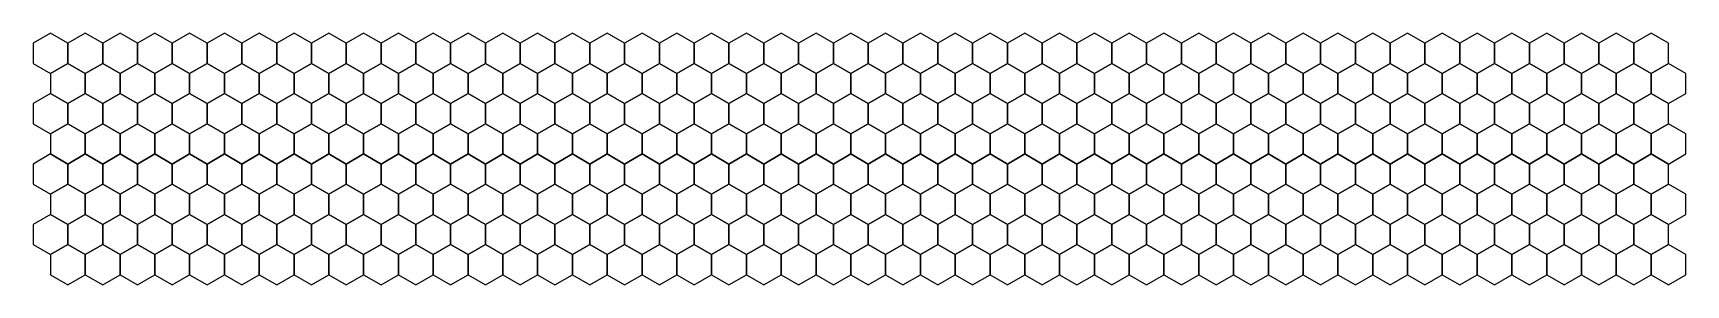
# Model space of a CAD drawing. Header units: millimetres. Extents: x -13 to 1221, y -173 to 15.
import ezdxf

# ---------------------------------------------------------------- set-up
doc = ezdxf.new("R2010")
doc.units = ezdxf.units.MM

msp = doc.modelspace()

# ---------------------------------------------------------------- linework, layer by layer
for points in [[(0, 15), (-13, 7.5), (-13, -7.5), (0, -15), (13, -7.5), (13, 7.5)], [(26, 15), (13, 7.5), (13, -7.5), (26, -15), (39, -7.5), (39, 7.5)], [(52, 15), (39, 7.5), (39, -7.5), (52, -15), (65, -7.5), (65, 7.5)], [(77.9, 15), (65, 7.5), (65, -7.5), (77.9, -15), (90.9, -7.5), (90.9, 7.5)], [(103.9, 15), (90.9, 7.5), (90.9, -7.5), (103.9, -15), (116.9, -7.5), (116.9, 7.5)], [(129.9, 15), (116.9, 7.5), (116.9, -7.5), (129.9, -15), (142.9, -7.5), (142.9, 7.5)], [(155.9, 15), (142.9, 7.5), (142.9, -7.5), (155.9, -15), (168.9, -7.5), (168.9, 7.5)], [(181.9, 15), (168.9, 7.5), (168.9, -7.5), (181.9, -15), (194.9, -7.5), (194.9, 7.5)], [(207.8, 15), (194.9, 7.5), (194.9, -7.5), (207.8, -15), (220.8, -7.5), (220.8, 7.5)], [(233.8, 15), (220.8, 7.5), (220.8, -7.5), (233.8, -15), (246.8, -7.5), (246.8, 7.5)], [(259.8, 15), (246.8, 7.5), (246.8, -7.5), (259.8, -15), (272.8, -7.5), (272.8, 7.5)], [(285.8, 15), (272.8, 7.5), (272.8, -7.5), (285.8, -15), (298.8, -7.5), (298.8, 7.5)], [(311.8, 15), (298.8, 7.5), (298.8, -7.5), (311.8, -15), (324.8, -7.5), (324.8, 7.5)], [(337.7, 15), (324.8, 7.5), (324.8, -7.5), (337.7, -15), (350.7, -7.5), (350.7, 7.5)], [(363.7, 15), (350.7, 7.5), (350.7, -7.5), (363.7, -15), (376.7, -7.5), (376.7, 7.5)], [(389.7, 15), (376.7, 7.5), (376.7, -7.5), (389.7, -15), (402.7, -7.5), (402.7, 7.5)], [(415.7, 15), (402.7, 7.5), (402.7, -7.5), (415.7, -15), (428.7, -7.5), (428.7, 7.5)], [(441.7, 15), (428.7, 7.5), (428.7, -7.5), (441.7, -15), (454.7, -7.5), (454.7, 7.5)], [(467.7, 15), (454.7, 7.5), (454.7, -7.5), (467.7, -15), (480.6, -7.5), (480.6, 7.5)], [(493.6, 15), (480.6, 7.5), (480.6, -7.5), (493.6, -15), (506.6, -7.5), (506.6, 7.5)], [(519.6, 15), (506.6, 7.5), (506.6, -7.5), (519.6, -15), (532.6, -7.5), (532.6, 7.5)], [(545.6, 15), (532.6, 7.5), (532.6, -7.5), (545.6, -15), (558.6, -7.5), (558.6, 7.5)], [(571.6, 15), (558.6, 7.5), (558.6, -7.5), (571.6, -15), (584.6, -7.5), (584.6, 7.5)], [(597.6, 15), (584.6, 7.5), (584.6, -7.5), (597.6, -15), (610.5, -7.5), (610.5, 7.5)], [(597.6, 15), (584.6, 7.5), (584.6, -7.5), (597.6, -15), (610.5, -7.5), (610.5, 7.5)], [(623.5, 15), (610.5, 7.5), (610.5, -7.5), (623.5, -15), (636.5, -7.5), (636.5, 7.5)], [(649.5, 15), (636.5, 7.5), (636.5, -7.5), (649.5, -15), (662.5, -7.5), (662.5, 7.5)], [(675.5, 15), (662.5, 7.5), (662.5, -7.5), (675.5, -15), (688.5, -7.5), (688.5, 7.5)], [(701.5, 15), (688.5, 7.5), (688.5, -7.5), (701.5, -15), (714.5, -7.5), (714.5, 7.5)], [(727.5, 15), (714.5, 7.5), (714.5, -7.5), (727.5, -15), (740.5, -7.5), (740.5, 7.5)], [(753.4, 15), (740.5, 7.5), (740.5, -7.5), (753.4, -15), (766.4, -7.5), (766.4, 7.5)], [(779.4, 15), (766.4, 7.5), (766.4, -7.5), (779.4, -15), (792.4, -7.5), (792.4, 7.5)], [(805.4, 15), (792.4, 7.5), (792.4, -7.5), (805.4, -15), (818.4, -7.5), (818.4, 7.5)], [(831.4, 15), (818.4, 7.5), (818.4, -7.5), (831.4, -15), (844.4, -7.5), (844.4, 7.5)], [(857.4, 15), (844.4, 7.5), (844.4, -7.5), (857.4, -15), (870.4, -7.5), (870.4, 7.5)], [(883.3, 15), (870.4, 7.5), (870.4, -7.5), (883.3, -15), (896.3, -7.5), (896.3, 7.5)], [(909.3, 15), (896.3, 7.5), (896.3, -7.5), (909.3, -15), (922.3, -7.5), (922.3, 7.5)], [(935.3, 15), (922.3, 7.5), (922.3, -7.5), (935.3, -15), (948.3, -7.5), (948.3, 7.5)], [(961.3, 15), (948.3, 7.5), (948.3, -7.5), (961.3, -15), (974.3, -7.5), (974.3, 7.5)], [(987.3, 15), (974.3, 7.5), (974.3, -7.5), (987.3, -15), (1000.3, -7.5), (1000.3, 7.5)], [(1013.2, 15), (1000.3, 7.5), (1000.3, -7.5), (1013.2, -15), (1026.2, -7.5), (1026.2, 7.5)], [(1039.2, 15), (1026.2, 7.5), (1026.2, -7.5), (1039.2, -15), (1052.2, -7.5), (1052.2, 7.5)], [(1065.2, 15), (1052.2, 7.5), (1052.2, -7.5), (1065.2, -15), (1078.2, -7.5), (1078.2, 7.5)], [(1091.2, 15), (1078.2, 7.5), (1078.2, -7.5), (1091.2, -15), (1104.2, -7.5), (1104.2, 7.5)], [(1117.2, 15), (1104.2, 7.5), (1104.2, -7.5), (1117.2, -15), (1130.2, -7.5), (1130.2, 7.5)], [(1143.2, 15), (1130.2, 7.5), (1130.2, -7.5), (1143.2, -15), (1156.1, -7.5), (1156.1, 7.5)], [(1169.1, 15), (1156.1, 7.5), (1156.1, -7.5), (1169.1, -15), (1182.1, -7.5), (1182.1, 7.5)], [(1195.1, 15), (1182.1, 7.5), (1182.1, -7.5), (1195.1, -15), (1208.1, -7.5), (1208.1, 7.5)], [(13, -7.5), (0, -15), (0, -30), (13, -37.5), (26, -30), (26, -15)], [(39, -7.5), (26, -15), (26, -30), (39, -37.5), (52, -30), (52, -15)], [(65, -7.5), (52, -15), (52, -30), (65, -37.5), (77.9, -30), (77.9, -15)], [(90.9, -7.5), (77.9, -15), (77.9, -30), (90.9, -37.5), (103.9, -30), (103.9, -15)], [(116.9, -7.5), (103.9, -15), (103.9, -30), (116.9, -37.5), (129.9, -30), (129.9, -15)], [(142.9, -7.5), (129.9, -15), (129.9, -30), (142.9, -37.5), (155.9, -30), (155.9, -15)], [(168.9, -7.5), (155.9, -15), (155.9, -30), (168.9, -37.5), (181.9, -30), (181.9, -15)], [(194.9, -7.5), (181.9, -15), (181.9, -30), (194.9, -37.5), (207.8, -30), (207.8, -15)], [(220.8, -7.5), (207.8, -15), (207.8, -30), (220.8, -37.5), (233.8, -30), (233.8, -15)], [(246.8, -7.5), (233.8, -15), (233.8, -30), (246.8, -37.5), (259.8, -30), (259.8, -15)], [(272.8, -7.5), (259.8, -15), (259.8, -30), (272.8, -37.5), (285.8, -30), (285.8, -15)], [(298.8, -7.5), (285.8, -15), (285.8, -30), (298.8, -37.5), (311.8, -30), (311.8, -15)], [(324.8, -7.5), (311.8, -15), (311.8, -30), (324.8, -37.5), (337.7, -30), (337.7, -15)], [(350.7, -7.5), (337.7, -15), (337.7, -30), (350.7, -37.5), (363.7, -30), (363.7, -15)], [(376.7, -7.5), (363.7, -15), (363.7, -30), (376.7, -37.5), (389.7, -30), (389.7, -15)], [(402.7, -7.5), (389.7, -15), (389.7, -30), (402.7, -37.5), (415.7, -30), (415.7, -15)], [(428.7, -7.5), (415.7, -15), (415.7, -30), (428.7, -37.5), (441.7, -30), (441.7, -15)], [(454.7, -7.5), (441.7, -15), (441.7, -30), (454.7, -37.5), (467.7, -30), (467.7, -15)], [(480.6, -7.5), (467.7, -15), (467.7, -30), (480.6, -37.5), (493.6, -30), (493.6, -15)], [(506.6, -7.5), (493.6, -15), (493.6, -30), (506.6, -37.5), (519.6, -30), (519.6, -15)], [(532.6, -7.5), (519.6, -15), (519.6, -30), (532.6, -37.5), (545.6, -30), (545.6, -15)], [(558.6, -7.5), (545.6, -15), (545.6, -30), (558.6, -37.5), (571.6, -30), (571.6, -15)], [(584.6, -7.5), (571.6, -15), (571.6, -30), (584.6, -37.5), (597.6, -30), (597.6, -15)], [(610.5, -7.5), (597.6, -15), (597.6, -30), (610.5, -37.5), (623.5, -30), (623.5, -15)], [(610.5, -7.5), (597.6, -15), (597.6, -30), (610.5, -37.5), (623.5, -30), (623.5, -15)], [(636.5, -7.5), (623.5, -15), (623.5, -30), (636.5, -37.5), (649.5, -30), (649.5, -15)], [(662.5, -7.5), (649.5, -15), (649.5, -30), (662.5, -37.5), (675.5, -30), (675.5, -15)], [(688.5, -7.5), (675.5, -15), (675.5, -30), (688.5, -37.5), (701.5, -30), (701.5, -15)], [(714.5, -7.5), (701.5, -15), (701.5, -30), (714.5, -37.5), (727.5, -30), (727.5, -15)], [(740.5, -7.5), (727.5, -15), (727.5, -30), (740.5, -37.5), (753.4, -30), (753.4, -15)], [(766.4, -7.5), (753.4, -15), (753.4, -30), (766.4, -37.5), (779.4, -30), (779.4, -15)], [(792.4, -7.5), (779.4, -15), (779.4, -30), (792.4, -37.5), (805.4, -30), (805.4, -15)], [(818.4, -7.5), (805.4, -15), (805.4, -30), (818.4, -37.5), (831.4, -30), (831.4, -15)], [(844.4, -7.5), (831.4, -15), (831.4, -30), (844.4, -37.5), (857.4, -30), (857.4, -15)], [(870.4, -7.5), (857.4, -15), (857.4, -30), (870.4, -37.5), (883.3, -30), (883.3, -15)], [(896.3, -7.5), (883.3, -15), (883.3, -30), (896.3, -37.5), (909.3, -30), (909.3, -15)], [(922.3, -7.5), (909.3, -15), (909.3, -30), (922.3, -37.5), (935.3, -30), (935.3, -15)], [(948.3, -7.5), (935.3, -15), (935.3, -30), (948.3, -37.5), (961.3, -30), (961.3, -15)], [(974.3, -7.5), (961.3, -15), (961.3, -30), (974.3, -37.5), (987.3, -30), (987.3, -15)], [(1000.3, -7.5), (987.3, -15), (987.3, -30), (1000.3, -37.5), (1013.2, -30), (1013.2, -15)], [(1026.2, -7.5), (1013.2, -15), (1013.2, -30), (1026.2, -37.5), (1039.2, -30), (1039.2, -15)], [(1052.2, -7.5), (1039.2, -15), (1039.2, -30), (1052.2, -37.5), (1065.2, -30), (1065.2, -15)], [(1078.2, -7.5), (1065.2, -15), (1065.2, -30), (1078.2, -37.5), (1091.2, -30), (1091.2, -15)], [(1104.2, -7.5), (1091.2, -15), (1091.2, -30), (1104.2, -37.5), (1117.2, -30), (1117.2, -15)], [(1130.2, -7.5), (1117.2, -15), (1117.2, -30), (1130.2, -37.5), (1143.2, -30), (1143.2, -15)], [(1156.1, -7.5), (1143.2, -15), (1143.2, -30), (1156.1, -37.5), (1169.1, -30), (1169.1, -15)], [(1182.1, -7.5), (1169.1, -15), (1169.1, -30), (1182.1, -37.5), (1195.1, -30), (1195.1, -15)], [(1208.1, -7.5), (1195.1, -15), (1195.1, -30), (1208.1, -37.5), (1221.1, -30), (1221.1, -15)], [(0, -30), (-13, -37.5), (-13, -52.5), (0, -60), (13, -52.5), (13, -37.5)], [(26, -30), (13, -37.5), (13, -52.5), (26, -60), (39, -52.5), (39, -37.5)], [(52, -30), (39, -37.5), (39, -52.5), (52, -60), (65, -52.5), (65, -37.5)], [(77.9, -30), (65, -37.5), (65, -52.5), (77.9, -60), (90.9, -52.5), (90.9, -37.5)], [(103.9, -30), (90.9, -37.5), (90.9, -52.5), (103.9, -60), (116.9, -52.5), (116.9, -37.5)], [(129.9, -30), (116.9, -37.5), (116.9, -52.5), (129.9, -60), (142.9, -52.5), (142.9, -37.5)], [(155.9, -30), (142.9, -37.5), (142.9, -52.5), (155.9, -60), (168.9, -52.5), (168.9, -37.5)], [(181.9, -30), (168.9, -37.5), (168.9, -52.5), (181.9, -60), (194.9, -52.5), (194.9, -37.5)], [(207.8, -30), (194.9, -37.5), (194.9, -52.5), (207.8, -60), (220.8, -52.5), (220.8, -37.5)], [(233.8, -30), (220.8, -37.5), (220.8, -52.5), (233.8, -60), (246.8, -52.5), (246.8, -37.5)], [(259.8, -30), (246.8, -37.5), (246.8, -52.5), (259.8, -60), (272.8, -52.5), (272.8, -37.5)], [(285.8, -30), (272.8, -37.5), (272.8, -52.5), (285.8, -60), (298.8, -52.5), (298.8, -37.5)], [(311.8, -30), (298.8, -37.5), (298.8, -52.5), (311.8, -60), (324.8, -52.5), (324.8, -37.5)], [(337.7, -30), (324.8, -37.5), (324.8, -52.5), (337.7, -60), (350.7, -52.5), (350.7, -37.5)], [(363.7, -30), (350.7, -37.5), (350.7, -52.5), (363.7, -60), (376.7, -52.5), (376.7, -37.5)], [(389.7, -30), (376.7, -37.5), (376.7, -52.5), (389.7, -60), (402.7, -52.5), (402.7, -37.5)], [(415.7, -30), (402.7, -37.5), (402.7, -52.5), (415.7, -60), (428.7, -52.5), (428.7, -37.5)], [(441.7, -30), (428.7, -37.5), (428.7, -52.5), (441.7, -60), (454.7, -52.5), (454.7, -37.5)], [(467.7, -30), (454.7, -37.5), (454.7, -52.5), (467.7, -60), (480.6, -52.5), (480.6, -37.5)], [(493.6, -30), (480.6, -37.5), (480.6, -52.5), (493.6, -60), (506.6, -52.5), (506.6, -37.5)], [(519.6, -30), (506.6, -37.5), (506.6, -52.5), (519.6, -60), (532.6, -52.5), (532.6, -37.5)], [(545.6, -30), (532.6, -37.5), (532.6, -52.5), (545.6, -60), (558.6, -52.5), (558.6, -37.5)], [(571.6, -30), (558.6, -37.5), (558.6, -52.5), (571.6, -60), (584.6, -52.5), (584.6, -37.5)], [(597.6, -30), (584.6, -37.5), (584.6, -52.5), (597.6, -60), (610.5, -52.5), (610.5, -37.5)], [(597.6, -30), (584.6, -37.5), (584.6, -52.5), (597.6, -60), (610.5, -52.5), (610.5, -37.5)], [(623.5, -30), (610.5, -37.5), (610.5, -52.5), (623.5, -60), (636.5, -52.5), (636.5, -37.5)], [(649.5, -30), (636.5, -37.5), (636.5, -52.5), (649.5, -60), (662.5, -52.5), (662.5, -37.5)], [(675.5, -30), (662.5, -37.5), (662.5, -52.5), (675.5, -60), (688.5, -52.5), (688.5, -37.5)], [(701.5, -30), (688.5, -37.5), (688.5, -52.5), (701.5, -60), (714.5, -52.5), (714.5, -37.5)], [(727.5, -30), (714.5, -37.5), (714.5, -52.5), (727.5, -60), (740.5, -52.5), (740.5, -37.5)], [(753.4, -30), (740.5, -37.5), (740.5, -52.5), (753.4, -60), (766.4, -52.5), (766.4, -37.5)], [(779.4, -30), (766.4, -37.5), (766.4, -52.5), (779.4, -60), (792.4, -52.5), (792.4, -37.5)], [(805.4, -30), (792.4, -37.5), (792.4, -52.5), (805.4, -60), (818.4, -52.5), (818.4, -37.5)], [(831.4, -30), (818.4, -37.5), (818.4, -52.5), (831.4, -60), (844.4, -52.5), (844.4, -37.5)], [(857.4, -30), (844.4, -37.5), (844.4, -52.5), (857.4, -60), (870.4, -52.5), (870.4, -37.5)], [(883.3, -30), (870.4, -37.5), (870.4, -52.5), (883.3, -60), (896.3, -52.5), (896.3, -37.5)], [(909.3, -30), (896.3, -37.5), (896.3, -52.5), (909.3, -60), (922.3, -52.5), (922.3, -37.5)], [(935.3, -30), (922.3, -37.5), (922.3, -52.5), (935.3, -60), (948.3, -52.5), (948.3, -37.5)], [(961.3, -30), (948.3, -37.5), (948.3, -52.5), (961.3, -60), (974.3, -52.5), (974.3, -37.5)], [(987.3, -30), (974.3, -37.5), (974.3, -52.5), (987.3, -60), (1000.3, -52.5), (1000.3, -37.5)], [(1013.2, -30), (1000.3, -37.5), (1000.3, -52.5), (1013.2, -60), (1026.2, -52.5), (1026.2, -37.5)], [(1039.2, -30), (1026.2, -37.5), (1026.2, -52.5), (1039.2, -60), (1052.2, -52.5), (1052.2, -37.5)], [(1065.2, -30), (1052.2, -37.5), (1052.2, -52.5), (1065.2, -60), (1078.2, -52.5), (1078.2, -37.5)], [(1091.2, -30), (1078.2, -37.5), (1078.2, -52.5), (1091.2, -60), (1104.2, -52.5), (1104.2, -37.5)], [(1117.2, -30), (1104.2, -37.5), (1104.2, -52.5), (1117.2, -60), (1130.2, -52.5), (1130.2, -37.5)], [(1143.2, -30), (1130.2, -37.5), (1130.2, -52.5), (1143.2, -60), (1156.1, -52.5), (1156.1, -37.5)], [(1169.1, -30), (1156.1, -37.5), (1156.1, -52.5), (1169.1, -60), (1182.1, -52.5), (1182.1, -37.5)], [(1195.1, -30), (1182.1, -37.5), (1182.1, -52.5), (1195.1, -60), (1208.1, -52.5), (1208.1, -37.5)], [(13, -52.5), (0, -60), (0, -75), (13, -82.5), (26, -75), (26, -60)], [(39, -52.5), (26, -60), (26, -75), (39, -82.5), (52, -75), (52, -60)], [(65, -52.5), (52, -60), (52, -75), (65, -82.5), (77.9, -75), (77.9, -60)], [(90.9, -52.5), (77.9, -60), (77.9, -75), (90.9, -82.5), (103.9, -75), (103.9, -60)], [(116.9, -52.5), (103.9, -60), (103.9, -75), (116.9, -82.5), (129.9, -75), (129.9, -60)], [(142.9, -52.5), (129.9, -60), (129.9, -75), (142.9, -82.5), (155.9, -75), (155.9, -60)], [(168.9, -52.5), (155.9, -60), (155.9, -75), (168.9, -82.5), (181.9, -75), (181.9, -60)], [(194.9, -52.5), (181.9, -60), (181.9, -75), (194.9, -82.5), (207.8, -75), (207.8, -60)], [(220.8, -52.5), (207.8, -60), (207.8, -75), (220.8, -82.5), (233.8, -75), (233.8, -60)], [(246.8, -52.5), (233.8, -60), (233.8, -75), (246.8, -82.5), (259.8, -75), (259.8, -60)], [(272.8, -52.5), (259.8, -60), (259.8, -75), (272.8, -82.5), (285.8, -75), (285.8, -60)], [(298.8, -52.5), (285.8, -60), (285.8, -75), (298.8, -82.5), (311.8, -75), (311.8, -60)], [(324.8, -52.5), (311.8, -60), (311.8, -75), (324.8, -82.5), (337.7, -75), (337.7, -60)], [(350.7, -52.5), (337.7, -60), (337.7, -75), (350.7, -82.5), (363.7, -75), (363.7, -60)], [(376.7, -52.5), (363.7, -60), (363.7, -75), (376.7, -82.5), (389.7, -75), (389.7, -60)], [(402.7, -52.5), (389.7, -60), (389.7, -75), (402.7, -82.5), (415.7, -75), (415.7, -60)], [(428.7, -52.5), (415.7, -60), (415.7, -75), (428.7, -82.5), (441.7, -75), (441.7, -60)], [(454.7, -52.5), (441.7, -60), (441.7, -75), (454.7, -82.5), (467.7, -75), (467.7, -60)], [(480.6, -52.5), (467.7, -60), (467.7, -75), (480.6, -82.5), (493.6, -75), (493.6, -60)], [(506.6, -52.5), (493.6, -60), (493.6, -75), (506.6, -82.5), (519.6, -75), (519.6, -60)], [(532.6, -52.5), (519.6, -60), (519.6, -75), (532.6, -82.5), (545.6, -75), (545.6, -60)], [(558.6, -52.5), (545.6, -60), (545.6, -75), (558.6, -82.5), (571.6, -75), (571.6, -60)], [(584.6, -52.5), (571.6, -60), (571.6, -75), (584.6, -82.5), (597.6, -75), (597.6, -60)], [(610.5, -52.5), (597.6, -60), (597.6, -75), (610.5, -82.5), (623.5, -75), (623.5, -60)], [(610.5, -52.5), (597.6, -60), (597.6, -75), (610.5, -82.5), (623.5, -75), (623.5, -60)], [(636.5, -52.5), (623.5, -60), (623.5, -75), (636.5, -82.5), (649.5, -75), (649.5, -60)], [(662.5, -52.5), (649.5, -60), (649.5, -75), (662.5, -82.5), (675.5, -75), (675.5, -60)], [(688.5, -52.5), (675.5, -60), (675.5, -75), (688.5, -82.5), (701.5, -75), (701.5, -60)], [(714.5, -52.5), (701.5, -60), (701.5, -75), (714.5, -82.5), (727.5, -75), (727.5, -60)], [(740.5, -52.5), (727.5, -60), (727.5, -75), (740.5, -82.5), (753.4, -75), (753.4, -60)], [(766.4, -52.5), (753.4, -60), (753.4, -75), (766.4, -82.5), (779.4, -75), (779.4, -60)], [(792.4, -52.5), (779.4, -60), (779.4, -75), (792.4, -82.5), (805.4, -75), (805.4, -60)], [(818.4, -52.5), (805.4, -60), (805.4, -75), (818.4, -82.5), (831.4, -75), (831.4, -60)], [(844.4, -52.5), (831.4, -60), (831.4, -75), (844.4, -82.5), (857.4, -75), (857.4, -60)], [(870.4, -52.5), (857.4, -60), (857.4, -75), (870.4, -82.5), (883.3, -75), (883.3, -60)], [(896.3, -52.5), (883.3, -60), (883.3, -75), (896.3, -82.5), (909.3, -75), (909.3, -60)], [(922.3, -52.5), (909.3, -60), (909.3, -75), (922.3, -82.5), (935.3, -75), (935.3, -60)], [(948.3, -52.5), (935.3, -60), (935.3, -75), (948.3, -82.5), (961.3, -75), (961.3, -60)], [(974.3, -52.5), (961.3, -60), (961.3, -75), (974.3, -82.5), (987.3, -75), (987.3, -60)], [(1000.3, -52.5), (987.3, -60), (987.3, -75), (1000.3, -82.5), (1013.2, -75), (1013.2, -60)], [(1026.2, -52.5), (1013.2, -60), (1013.2, -75), (1026.2, -82.5), (1039.2, -75), (1039.2, -60)], [(1052.2, -52.5), (1039.2, -60), (1039.2, -75), (1052.2, -82.5), (1065.2, -75), (1065.2, -60)], [(1078.2, -52.5), (1065.2, -60), (1065.2, -75), (1078.2, -82.5), (1091.2, -75), (1091.2, -60)], [(1104.2, -52.5), (1091.2, -60), (1091.2, -75), (1104.2, -82.5), (1117.2, -75), (1117.2, -60)], [(1130.2, -52.5), (1117.2, -60), (1117.2, -75), (1130.2, -82.5), (1143.2, -75), (1143.2, -60)], [(1156.1, -52.5), (1143.2, -60), (1143.2, -75), (1156.1, -82.5), (1169.1, -75), (1169.1, -60)], [(1182.1, -52.5), (1169.1, -60), (1169.1, -75), (1182.1, -82.5), (1195.1, -75), (1195.1, -60)], [(1208.1, -52.5), (1195.1, -60), (1195.1, -75), (1208.1, -82.5), (1221.1, -75), (1221.1, -60)], [(0, -75), (-13, -82.5), (-13, -97.5), (0, -105), (13, -97.5), (13, -82.5)], [(26, -75), (13, -82.5), (13, -97.5), (26, -105), (39, -97.5), (39, -82.5)], [(52, -75), (39, -82.5), (39, -97.5), (52, -105), (65, -97.5), (65, -82.5)], [(77.9, -75), (65, -82.5), (65, -97.5), (77.9, -105), (90.9, -97.5), (90.9, -82.5)], [(103.9, -75), (90.9, -82.5), (90.9, -97.5), (103.9, -105), (116.9, -97.5), (116.9, -82.5)], [(129.9, -75), (116.9, -82.5), (116.9, -97.5), (129.9, -105), (142.9, -97.5), (142.9, -82.5)], [(155.9, -75), (142.9, -82.5), (142.9, -97.5), (155.9, -105), (168.9, -97.5), (168.9, -82.5)], [(181.9, -75), (168.9, -82.5), (168.9, -97.5), (181.9, -105), (194.9, -97.5), (194.9, -82.5)], [(207.8, -75), (194.9, -82.5), (194.9, -97.5), (207.8, -105), (220.8, -97.5), (220.8, -82.5)], [(233.8, -75), (220.8, -82.5), (220.8, -97.5), (233.8, -105), (246.8, -97.5), (246.8, -82.5)], [(259.8, -75), (246.8, -82.5), (246.8, -97.5), (259.8, -105), (272.8, -97.5), (272.8, -82.5)], [(285.8, -75), (272.8, -82.5), (272.8, -97.5), (285.8, -105), (298.8, -97.5), (298.8, -82.5)], [(311.8, -75), (298.8, -82.5), (298.8, -97.5), (311.8, -105), (324.8, -97.5), (324.8, -82.5)], [(337.7, -75), (324.8, -82.5), (324.8, -97.5), (337.7, -105), (350.7, -97.5), (350.7, -82.5)], [(363.7, -75), (350.7, -82.5), (350.7, -97.5), (363.7, -105), (376.7, -97.5), (376.7, -82.5)], [(389.7, -75), (376.7, -82.5), (376.7, -97.5), (389.7, -105), (402.7, -97.5), (402.7, -82.5)], [(415.7, -75), (402.7, -82.5), (402.7, -97.5), (415.7, -105), (428.7, -97.5), (428.7, -82.5)], [(441.7, -75), (428.7, -82.5), (428.7, -97.5), (441.7, -105), (454.7, -97.5), (454.7, -82.5)], [(467.7, -75), (454.7, -82.5), (454.7, -97.5), (467.7, -105), (480.6, -97.5), (480.6, -82.5)], [(493.6, -75), (480.6, -82.5), (480.6, -97.5), (493.6, -105), (506.6, -97.5), (506.6, -82.5)], [(519.6, -75), (506.6, -82.5), (506.6, -97.5), (519.6, -105), (532.6, -97.5), (532.6, -82.5)], [(545.6, -75), (532.6, -82.5), (532.6, -97.5), (545.6, -105), (558.6, -97.5), (558.6, -82.5)], [(571.6, -75), (558.6, -82.5), (558.6, -97.5), (571.6, -105), (584.6, -97.5), (584.6, -82.5)], [(597.6, -75), (584.6, -82.5), (584.6, -97.5), (597.6, -105), (610.5, -97.5), (610.5, -82.5)], [(597.6, -75), (584.6, -82.5), (584.6, -97.5), (597.6, -105), (610.5, -97.5), (610.5, -82.5)], [(623.5, -75), (610.5, -82.5), (610.5, -97.5), (623.5, -105), (636.5, -97.5), (636.5, -82.5)], [(649.5, -75), (636.5, -82.5), (636.5, -97.5), (649.5, -105), (662.5, -97.5), (662.5, -82.5)], [(675.5, -75), (662.5, -82.5), (662.5, -97.5), (675.5, -105), (688.5, -97.5), (688.5, -82.5)], [(701.5, -75), (688.5, -82.5), (688.5, -97.5), (701.5, -105), (714.5, -97.5), (714.5, -82.5)], [(727.5, -75), (714.5, -82.5), (714.5, -97.5), (727.5, -105), (740.5, -97.5), (740.5, -82.5)], [(753.4, -75), (740.5, -82.5), (740.5, -97.5), (753.4, -105), (766.4, -97.5), (766.4, -82.5)], [(779.4, -75), (766.4, -82.5), (766.4, -97.5), (779.4, -105), (792.4, -97.5), (792.4, -82.5)], [(805.4, -75), (792.4, -82.5), (792.4, -97.5), (805.4, -105), (818.4, -97.5), (818.4, -82.5)], [(831.4, -75), (818.4, -82.5), (818.4, -97.5), (831.4, -105), (844.4, -97.5), (844.4, -82.5)], [(857.4, -75), (844.4, -82.5), (844.4, -97.5), (857.4, -105), (870.4, -97.5), (870.4, -82.5)], [(883.3, -75), (870.4, -82.5), (870.4, -97.5), (883.3, -105), (896.3, -97.5), (896.3, -82.5)], [(909.3, -75), (896.3, -82.5), (896.3, -97.5), (909.3, -105), (922.3, -97.5), (922.3, -82.5)], [(935.3, -75), (922.3, -82.5), (922.3, -97.5), (935.3, -105), (948.3, -97.5), (948.3, -82.5)], [(961.3, -75), (948.3, -82.5), (948.3, -97.5), (961.3, -105), (974.3, -97.5), (974.3, -82.5)], [(987.3, -75), (974.3, -82.5), (974.3, -97.5), (987.3, -105), (1000.3, -97.5), (1000.3, -82.5)], [(1013.2, -75), (1000.3, -82.5), (1000.3, -97.5), (1013.2, -105), (1026.2, -97.5), (1026.2, -82.5)], [(1039.2, -75), (1026.2, -82.5), (1026.2, -97.5), (1039.2, -105), (1052.2, -97.5), (1052.2, -82.5)], [(1065.2, -75), (1052.2, -82.5), (1052.2, -97.5), (1065.2, -105), (1078.2, -97.5), (1078.2, -82.5)], [(1091.2, -75), (1078.2, -82.5), (1078.2, -97.5), (1091.2, -105), (1104.2, -97.5), (1104.2, -82.5)], [(1117.2, -75), (1104.2, -82.5), (1104.2, -97.5), (1117.2, -105), (1130.2, -97.5), (1130.2, -82.5)], [(1143.2, -75), (1130.2, -82.5), (1130.2, -97.5), (1143.2, -105), (1156.1, -97.5), (1156.1, -82.5)], [(1169.1, -75), (1156.1, -82.5), (1156.1, -97.5), (1169.1, -105), (1182.1, -97.5), (1182.1, -82.5)], [(1195.1, -75), (1182.1, -82.5), (1182.1, -97.5), (1195.1, -105), (1208.1, -97.5), (1208.1, -82.5)], [(13, -97.5), (0, -105), (0, -120), (13, -127.5), (26, -120), (26, -105)], [(39, -97.5), (26, -105), (26, -120), (39, -127.5), (52, -120), (52, -105)], [(65, -97.5), (52, -105), (52, -120), (65, -127.5), (77.9, -120), (77.9, -105)], [(90.9, -97.5), (77.9, -105), (77.9, -120), (90.9, -127.5), (103.9, -120), (103.9, -105)], [(116.9, -97.5), (103.9, -105), (103.9, -120), (116.9, -127.5), (129.9, -120), (129.9, -105)], [(142.9, -97.5), (129.9, -105), (129.9, -120), (142.9, -127.5), (155.9, -120), (155.9, -105)], [(168.9, -97.5), (155.9, -105), (155.9, -120), (168.9, -127.5), (181.9, -120), (181.9, -105)], [(194.9, -97.5), (181.9, -105), (181.9, -120), (194.9, -127.5), (207.8, -120), (207.8, -105)], [(220.8, -97.5), (207.8, -105), (207.8, -120), (220.8, -127.5), (233.8, -120), (233.8, -105)], [(246.8, -97.5), (233.8, -105), (233.8, -120), (246.8, -127.5), (259.8, -120), (259.8, -105)], [(272.8, -97.5), (259.8, -105), (259.8, -120), (272.8, -127.5), (285.8, -120), (285.8, -105)], [(298.8, -97.5), (285.8, -105), (285.8, -120), (298.8, -127.5), (311.8, -120), (311.8, -105)], [(324.8, -97.5), (311.8, -105), (311.8, -120), (324.8, -127.5), (337.7, -120), (337.7, -105)], [(350.7, -97.5), (337.7, -105), (337.7, -120), (350.7, -127.5), (363.7, -120), (363.7, -105)], [(376.7, -97.5), (363.7, -105), (363.7, -120), (376.7, -127.5), (389.7, -120), (389.7, -105)], [(402.7, -97.5), (389.7, -105), (389.7, -120), (402.7, -127.5), (415.7, -120), (415.7, -105)], [(428.7, -97.5), (415.7, -105), (415.7, -120), (428.7, -127.5), (441.7, -120), (441.7, -105)], [(454.7, -97.5), (441.7, -105), (441.7, -120), (454.7, -127.5), (467.7, -120), (467.7, -105)], [(480.6, -97.5), (467.7, -105), (467.7, -120), (480.6, -127.5), (493.6, -120), (493.6, -105)], [(506.6, -97.5), (493.6, -105), (493.6, -120), (506.6, -127.5), (519.6, -120), (519.6, -105)], [(532.6, -97.5), (519.6, -105), (519.6, -120), (532.6, -127.5), (545.6, -120), (545.6, -105)], [(558.6, -97.5), (545.6, -105), (545.6, -120), (558.6, -127.5), (571.6, -120), (571.6, -105)], [(584.6, -97.5), (571.6, -105), (571.6, -120), (584.6, -127.5), (597.6, -120), (597.6, -105)], [(610.5, -97.5), (597.6, -105), (597.6, -120), (610.5, -127.5), (623.5, -120), (623.5, -105)], [(610.5, -97.5), (597.6, -105), (597.6, -120), (610.5, -127.5), (623.5, -120), (623.5, -105)], [(636.5, -97.5), (623.5, -105), (623.5, -120), (636.5, -127.5), (649.5, -120), (649.5, -105)], [(662.5, -97.5), (649.5, -105), (649.5, -120), (662.5, -127.5), (675.5, -120), (675.5, -105)], [(688.5, -97.5), (675.5, -105), (675.5, -120), (688.5, -127.5), (701.5, -120), (701.5, -105)], [(714.5, -97.5), (701.5, -105), (701.5, -120), (714.5, -127.5), (727.5, -120), (727.5, -105)], [(740.5, -97.5), (727.5, -105), (727.5, -120), (740.5, -127.5), (753.4, -120), (753.4, -105)], [(766.4, -97.5), (753.4, -105), (753.4, -120), (766.4, -127.5), (779.4, -120), (779.4, -105)], [(792.4, -97.5), (779.4, -105), (779.4, -120), (792.4, -127.5), (805.4, -120), (805.4, -105)], [(818.4, -97.5), (805.4, -105), (805.4, -120), (818.4, -127.5), (831.4, -120), (831.4, -105)], [(844.4, -97.5), (831.4, -105), (831.4, -120), (844.4, -127.5), (857.4, -120), (857.4, -105)], [(870.4, -97.5), (857.4, -105), (857.4, -120), (870.4, -127.5), (883.3, -120), (883.3, -105)], [(896.3, -97.5), (883.3, -105), (883.3, -120), (896.3, -127.5), (909.3, -120), (909.3, -105)], [(922.3, -97.5), (909.3, -105), (909.3, -120), (922.3, -127.5), (935.3, -120), (935.3, -105)], [(948.3, -97.5), (935.3, -105), (935.3, -120), (948.3, -127.5), (961.3, -120), (961.3, -105)], [(974.3, -97.5), (961.3, -105), (961.3, -120), (974.3, -127.5), (987.3, -120), (987.3, -105)], [(1000.3, -97.5), (987.3, -105), (987.3, -120), (1000.3, -127.5), (1013.2, -120), (1013.2, -105)], [(1026.2, -97.5), (1013.2, -105), (1013.2, -120), (1026.2, -127.5), (1039.2, -120), (1039.2, -105)], [(1052.2, -97.5), (1039.2, -105), (1039.2, -120), (1052.2, -127.5), (1065.2, -120), (1065.2, -105)], [(1078.2, -97.5), (1065.2, -105), (1065.2, -120), (1078.2, -127.5), (1091.2, -120), (1091.2, -105)], [(1104.2, -97.5), (1091.2, -105), (1091.2, -120), (1104.2, -127.5), (1117.2, -120), (1117.2, -105)], [(1130.2, -97.5), (1117.2, -105), (1117.2, -120), (1130.2, -127.5), (1143.2, -120), (1143.2, -105)], [(1156.1, -97.5), (1143.2, -105), (1143.2, -120), (1156.1, -127.5), (1169.1, -120), (1169.1, -105)], [(1182.1, -97.5), (1169.1, -105), (1169.1, -120), (1182.1, -127.5), (1195.1, -120), (1195.1, -105)], [(1208.1, -97.5), (1195.1, -105), (1195.1, -120), (1208.1, -127.5), (1221.1, -120), (1221.1, -105)], [(0, -120), (-13, -127.5), (-13, -142.5), (0, -150), (13, -142.5), (13, -127.5)], [(26, -120), (13, -127.5), (13, -142.5), (26, -150), (39, -142.5), (39, -127.5)], [(52, -120), (39, -127.5), (39, -142.5), (52, -150), (65, -142.5), (65, -127.5)], [(77.9, -120), (65, -127.5), (65, -142.5), (77.9, -150), (90.9, -142.5), (90.9, -127.5)], [(103.9, -120), (90.9, -127.5), (90.9, -142.5), (103.9, -150), (116.9, -142.5), (116.9, -127.5)], [(129.9, -120), (116.9, -127.5), (116.9, -142.5), (129.9, -150), (142.9, -142.5), (142.9, -127.5)], [(155.9, -120), (142.9, -127.5), (142.9, -142.5), (155.9, -150), (168.9, -142.5), (168.9, -127.5)], [(181.9, -120), (168.9, -127.5), (168.9, -142.5), (181.9, -150), (194.9, -142.5), (194.9, -127.5)], [(207.8, -120), (194.9, -127.5), (194.9, -142.5), (207.8, -150), (220.8, -142.5), (220.8, -127.5)], [(233.8, -120), (220.8, -127.5), (220.8, -142.5), (233.8, -150), (246.8, -142.5), (246.8, -127.5)], [(259.8, -120), (246.8, -127.5), (246.8, -142.5), (259.8, -150), (272.8, -142.5), (272.8, -127.5)], [(285.8, -120), (272.8, -127.5), (272.8, -142.5), (285.8, -150), (298.8, -142.5), (298.8, -127.5)], [(311.8, -120), (298.8, -127.5), (298.8, -142.5), (311.8, -150), (324.8, -142.5), (324.8, -127.5)], [(337.7, -120), (324.8, -127.5), (324.8, -142.5), (337.7, -150), (350.7, -142.5), (350.7, -127.5)], [(363.7, -120), (350.7, -127.5), (350.7, -142.5), (363.7, -150), (376.7, -142.5), (376.7, -127.5)], [(389.7, -120), (376.7, -127.5), (376.7, -142.5), (389.7, -150), (402.7, -142.5), (402.7, -127.5)], [(415.7, -120), (402.7, -127.5), (402.7, -142.5), (415.7, -150), (428.7, -142.5), (428.7, -127.5)], [(441.7, -120), (428.7, -127.5), (428.7, -142.5), (441.7, -150), (454.7, -142.5), (454.7, -127.5)], [(467.7, -120), (454.7, -127.5), (454.7, -142.5), (467.7, -150), (480.6, -142.5), (480.6, -127.5)], [(493.6, -120), (480.6, -127.5), (480.6, -142.5), (493.6, -150), (506.6, -142.5), (506.6, -127.5)], [(519.6, -120), (506.6, -127.5), (506.6, -142.5), (519.6, -150), (532.6, -142.5), (532.6, -127.5)], [(545.6, -120), (532.6, -127.5), (532.6, -142.5), (545.6, -150), (558.6, -142.5), (558.6, -127.5)], [(571.6, -120), (558.6, -127.5), (558.6, -142.5), (571.6, -150), (584.6, -142.5), (584.6, -127.5)], [(597.6, -120), (584.6, -127.5), (584.6, -142.5), (597.6, -150), (610.5, -142.5), (610.5, -127.5)], [(597.6, -120), (584.6, -127.5), (584.6, -142.5), (597.6, -150), (610.5, -142.5), (610.5, -127.5)], [(623.5, -120), (610.5, -127.5), (610.5, -142.5), (623.5, -150), (636.5, -142.5), (636.5, -127.5)], [(649.5, -120), (636.5, -127.5), (636.5, -142.5), (649.5, -150), (662.5, -142.5), (662.5, -127.5)], [(675.5, -120), (662.5, -127.5), (662.5, -142.5), (675.5, -150), (688.5, -142.5), (688.5, -127.5)], [(701.5, -120), (688.5, -127.5), (688.5, -142.5), (701.5, -150), (714.5, -142.5), (714.5, -127.5)], [(727.5, -120), (714.5, -127.5), (714.5, -142.5), (727.5, -150), (740.5, -142.5), (740.5, -127.5)], [(753.4, -120), (740.5, -127.5), (740.5, -142.5), (753.4, -150), (766.4, -142.5), (766.4, -127.5)], [(779.4, -120), (766.4, -127.5), (766.4, -142.5), (779.4, -150), (792.4, -142.5), (792.4, -127.5)], [(805.4, -120), (792.4, -127.5), (792.4, -142.5), (805.4, -150), (818.4, -142.5), (818.4, -127.5)], [(831.4, -120), (818.4, -127.5), (818.4, -142.5), (831.4, -150), (844.4, -142.5), (844.4, -127.5)], [(857.4, -120), (844.4, -127.5), (844.4, -142.5), (857.4, -150), (870.4, -142.5), (870.4, -127.5)], [(883.3, -120), (870.4, -127.5), (870.4, -142.5), (883.3, -150), (896.3, -142.5), (896.3, -127.5)], [(909.3, -120), (896.3, -127.5), (896.3, -142.5), (909.3, -150), (922.3, -142.5), (922.3, -127.5)], [(935.3, -120), (922.3, -127.5), (922.3, -142.5), (935.3, -150), (948.3, -142.5), (948.3, -127.5)], [(961.3, -120), (948.3, -127.5), (948.3, -142.5), (961.3, -150), (974.3, -142.5), (974.3, -127.5)], [(987.3, -120), (974.3, -127.5), (974.3, -142.5), (987.3, -150), (1000.3, -142.5), (1000.3, -127.5)], [(1013.2, -120), (1000.3, -127.5), (1000.3, -142.5), (1013.2, -150), (1026.2, -142.5), (1026.2, -127.5)], [(1039.2, -120), (1026.2, -127.5), (1026.2, -142.5), (1039.2, -150), (1052.2, -142.5), (1052.2, -127.5)], [(1065.2, -120), (1052.2, -127.5), (1052.2, -142.5), (1065.2, -150), (1078.2, -142.5), (1078.2, -127.5)], [(1091.2, -120), (1078.2, -127.5), (1078.2, -142.5), (1091.2, -150), (1104.2, -142.5), (1104.2, -127.5)], [(1117.2, -120), (1104.2, -127.5), (1104.2, -142.5), (1117.2, -150), (1130.2, -142.5), (1130.2, -127.5)], [(1143.2, -120), (1130.2, -127.5), (1130.2, -142.5), (1143.2, -150), (1156.1, -142.5), (1156.1, -127.5)], [(1169.1, -120), (1156.1, -127.5), (1156.1, -142.5), (1169.1, -150), (1182.1, -142.5), (1182.1, -127.5)], [(1195.1, -120), (1182.1, -127.5), (1182.1, -142.5), (1195.1, -150), (1208.1, -142.5), (1208.1, -127.5)], [(13, -142.5), (0, -150), (0, -165), (13, -172.5), (26, -165), (26, -150)], [(39, -142.5), (26, -150), (26, -165), (39, -172.5), (52, -165), (52, -150)], [(65, -142.5), (52, -150), (52, -165), (65, -172.5), (77.9, -165), (77.9, -150)], [(90.9, -142.5), (77.9, -150), (77.9, -165), (90.9, -172.5), (103.9, -165), (103.9, -150)], [(116.9, -142.5), (103.9, -150), (103.9, -165), (116.9, -172.5), (129.9, -165), (129.9, -150)], [(142.9, -142.5), (129.9, -150), (129.9, -165), (142.9, -172.5), (155.9, -165), (155.9, -150)], [(168.9, -142.5), (155.9, -150), (155.9, -165), (168.9, -172.5), (181.9, -165), (181.9, -150)], [(194.9, -142.5), (181.9, -150), (181.9, -165), (194.9, -172.5), (207.8, -165), (207.8, -150)], [(220.8, -142.5), (207.8, -150), (207.8, -165), (220.8, -172.5), (233.8, -165), (233.8, -150)], [(246.8, -142.5), (233.8, -150), (233.8, -165), (246.8, -172.5), (259.8, -165), (259.8, -150)], [(272.8, -142.5), (259.8, -150), (259.8, -165), (272.8, -172.5), (285.8, -165), (285.8, -150)], [(298.8, -142.5), (285.8, -150), (285.8, -165), (298.8, -172.5), (311.8, -165), (311.8, -150)], [(324.8, -142.5), (311.8, -150), (311.8, -165), (324.8, -172.5), (337.7, -165), (337.7, -150)], [(350.7, -142.5), (337.7, -150), (337.7, -165), (350.7, -172.5), (363.7, -165), (363.7, -150)], [(376.7, -142.5), (363.7, -150), (363.7, -165), (376.7, -172.5), (389.7, -165), (389.7, -150)], [(402.7, -142.5), (389.7, -150), (389.7, -165), (402.7, -172.5), (415.7, -165), (415.7, -150)], [(428.7, -142.5), (415.7, -150), (415.7, -165), (428.7, -172.5), (441.7, -165), (441.7, -150)], [(454.7, -142.5), (441.7, -150), (441.7, -165), (454.7, -172.5), (467.7, -165), (467.7, -150)], [(480.6, -142.5), (467.7, -150), (467.7, -165), (480.6, -172.5), (493.6, -165), (493.6, -150)], [(506.6, -142.5), (493.6, -150), (493.6, -165), (506.6, -172.5), (519.6, -165), (519.6, -150)], [(532.6, -142.5), (519.6, -150), (519.6, -165), (532.6, -172.5), (545.6, -165), (545.6, -150)], [(558.6, -142.5), (545.6, -150), (545.6, -165), (558.6, -172.5), (571.6, -165), (571.6, -150)], [(584.6, -142.5), (571.6, -150), (571.6, -165), (584.6, -172.5), (597.6, -165), (597.6, -150)], [(610.5, -142.5), (597.6, -150), (597.6, -165), (610.5, -172.5), (623.5, -165), (623.5, -150)], [(610.5, -142.5), (597.6, -150), (597.6, -165), (610.5, -172.5), (623.5, -165), (623.5, -150)], [(636.5, -142.5), (623.5, -150), (623.5, -165), (636.5, -172.5), (649.5, -165), (649.5, -150)], [(662.5, -142.5), (649.5, -150), (649.5, -165), (662.5, -172.5), (675.5, -165), (675.5, -150)], [(688.5, -142.5), (675.5, -150), (675.5, -165), (688.5, -172.5), (701.5, -165), (701.5, -150)], [(714.5, -142.5), (701.5, -150), (701.5, -165), (714.5, -172.5), (727.5, -165), (727.5, -150)], [(740.5, -142.5), (727.5, -150), (727.5, -165), (740.5, -172.5), (753.4, -165), (753.4, -150)], [(766.4, -142.5), (753.4, -150), (753.4, -165), (766.4, -172.5), (779.4, -165), (779.4, -150)], [(792.4, -142.5), (779.4, -150), (779.4, -165), (792.4, -172.5), (805.4, -165), (805.4, -150)], [(818.4, -142.5), (805.4, -150), (805.4, -165), (818.4, -172.5), (831.4, -165), (831.4, -150)], [(844.4, -142.5), (831.4, -150), (831.4, -165), (844.4, -172.5), (857.4, -165), (857.4, -150)], [(870.4, -142.5), (857.4, -150), (857.4, -165), (870.4, -172.5), (883.3, -165), (883.3, -150)], [(896.3, -142.5), (883.3, -150), (883.3, -165), (896.3, -172.5), (909.3, -165), (909.3, -150)], [(922.3, -142.5), (909.3, -150), (909.3, -165), (922.3, -172.5), (935.3, -165), (935.3, -150)], [(948.3, -142.5), (935.3, -150), (935.3, -165), (948.3, -172.5), (961.3, -165), (961.3, -150)], [(974.3, -142.5), (961.3, -150), (961.3, -165), (974.3, -172.5), (987.3, -165), (987.3, -150)], [(1000.3, -142.5), (987.3, -150), (987.3, -165), (1000.3, -172.5), (1013.2, -165), (1013.2, -150)], [(1026.2, -142.5), (1013.2, -150), (1013.2, -165), (1026.2, -172.5), (1039.2, -165), (1039.2, -150)], [(1052.2, -142.5), (1039.2, -150), (1039.2, -165), (1052.2, -172.5), (1065.2, -165), (1065.2, -150)], [(1078.2, -142.5), (1065.2, -150), (1065.2, -165), (1078.2, -172.5), (1091.2, -165), (1091.2, -150)], [(1104.2, -142.5), (1091.2, -150), (1091.2, -165), (1104.2, -172.5), (1117.2, -165), (1117.2, -150)], [(1130.2, -142.5), (1117.2, -150), (1117.2, -165), (1130.2, -172.5), (1143.2, -165), (1143.2, -150)], [(1156.1, -142.5), (1143.2, -150), (1143.2, -165), (1156.1, -172.5), (1169.1, -165), (1169.1, -150)], [(1182.1, -142.5), (1169.1, -150), (1169.1, -165), (1182.1, -172.5), (1195.1, -165), (1195.1, -150)], [(1208.1, -142.5), (1195.1, -150), (1195.1, -165), (1208.1, -172.5), (1221.1, -165), (1221.1, -150)]]:
    msp.add_lwpolyline(points, close=True)

doc.saveas('drawing.dxf')
